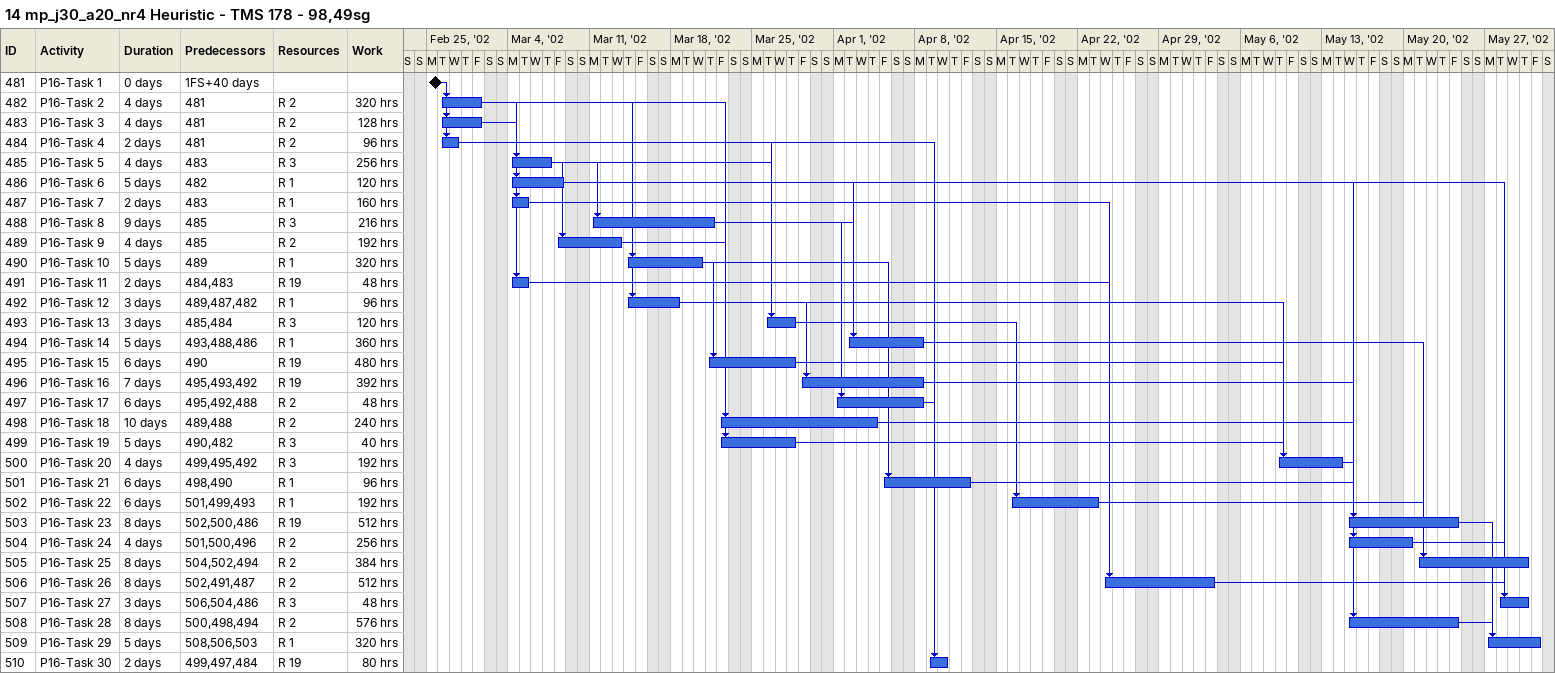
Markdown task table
14 mp_j30_a20_nr4 Heuristic - TMS 178 - 98,49sg

| ID | Task | Duration | Start | Finish | Predecessors | Resources | Work (h) |
|---|---|---|---|---|---|---|---|
| 481 | P16-Task 1 | 0d | 2002-02-25 | 2002-02-25 | 1FS+40d |  |  |
| 482 | P16-Task 2 | 4d | 2002-02-26 | 2002-03-01 | 481 | R 2 | 320 |
| 483 | P16-Task 3 | 4d | 2002-02-26 | 2002-03-01 | 481 | R 2 | 128 |
| 484 | P16-Task 4 | 2d | 2002-02-26 | 2002-02-27 | 481 | R 2 | 96 |
| 485 | P16-Task 5 | 4d | 2002-03-04 | 2002-03-07 | 483 | R 3 | 256 |
| 486 | P16-Task 6 | 5d | 2002-03-04 | 2002-03-08 | 482 | R 1 | 120 |
| 487 | P16-Task 7 | 2d | 2002-03-04 | 2002-03-05 | 483 | R 1 | 160 |
| 488 | P16-Task 8 | 9d | 2002-03-11 | 2002-03-21 | 485 | R 3 | 216 |
| 489 | P16-Task 9 | 4d | 2002-03-08 | 2002-03-13 | 485 | R 2 | 192 |
| 490 | P16-Task 10 | 5d | 2002-03-14 | 2002-03-20 | 489 | R 1 | 320 |
| 491 | P16-Task 11 | 2d | 2002-03-04 | 2002-03-05 | 484, 483 | R 19 | 48 |
| 492 | P16-Task 12 | 3d | 2002-03-14 | 2002-03-18 | 489, 487, 482 | R 1 | 96 |
| 493 | P16-Task 13 | 3d | 2002-03-26 | 2002-03-28 | 485, 484 | R 3 | 120 |
| 494 | P16-Task 14 | 5d | 2002-04-02 | 2002-04-08 | 493, 488, 486 | R 1 | 360 |
| 495 | P16-Task 15 | 6d | 2002-03-21 | 2002-03-28 | 490 | R 19 | 480 |
| 496 | P16-Task 16 | 7d | 2002-03-29 | 2002-04-08 | 495, 493, 492 | R 19 | 392 |
| 497 | P16-Task 17 | 6d | 2002-04-01 | 2002-04-08 | 495, 492, 488 | R 2 | 48 |
| 498 | P16-Task 18 | 10d | 2002-03-22 | 2002-04-04 | 489, 488 | R 2 | 240 |
| 499 | P16-Task 19 | 5d | 2002-03-22 | 2002-03-28 | 490, 482 | R 3 | 40 |
| 500 | P16-Task 20 | 4d | 2002-05-09 | 2002-05-14 | 499, 495, 492 | R 3 | 192 |
| 501 | P16-Task 21 | 6d | 2002-04-05 | 2002-04-12 | 498, 490 | R 1 | 96 |
| 502 | P16-Task 22 | 6d | 2002-04-16 | 2002-04-23 | 501, 499, 493 | R 1 | 192 |
| 503 | P16-Task 23 | 8d | 2002-05-15 | 2002-05-24 | 502, 500, 486 | R 19 | 512 |
| 504 | P16-Task 24 | 4d | 2002-05-15 | 2002-05-20 | 501, 500, 496 | R 2 | 256 |
| 505 | P16-Task 25 | 8d | 2002-05-21 | 2002-05-30 | 504, 502, 494 | R 2 | 384 |
| 506 | P16-Task 26 | 8d | 2002-04-24 | 2002-05-03 | 502, 491, 487 | R 2 | 512 |
| 507 | P16-Task 27 | 3d | 2002-05-28 | 2002-05-30 | 506, 504, 486 | R 3 | 48 |
| 508 | P16-Task 28 | 8d | 2002-05-15 | 2002-05-24 | 500, 498, 494 | R 2 | 576 |
| 509 | P16-Task 29 | 5d | 2002-05-27 | 2002-05-31 | 508, 506, 503 | R 1 | 320 |
| 510 | P16-Task 30 | 2d | 2002-04-09 | 2002-04-10 | 499, 497, 484 | R 19 | 80 |
